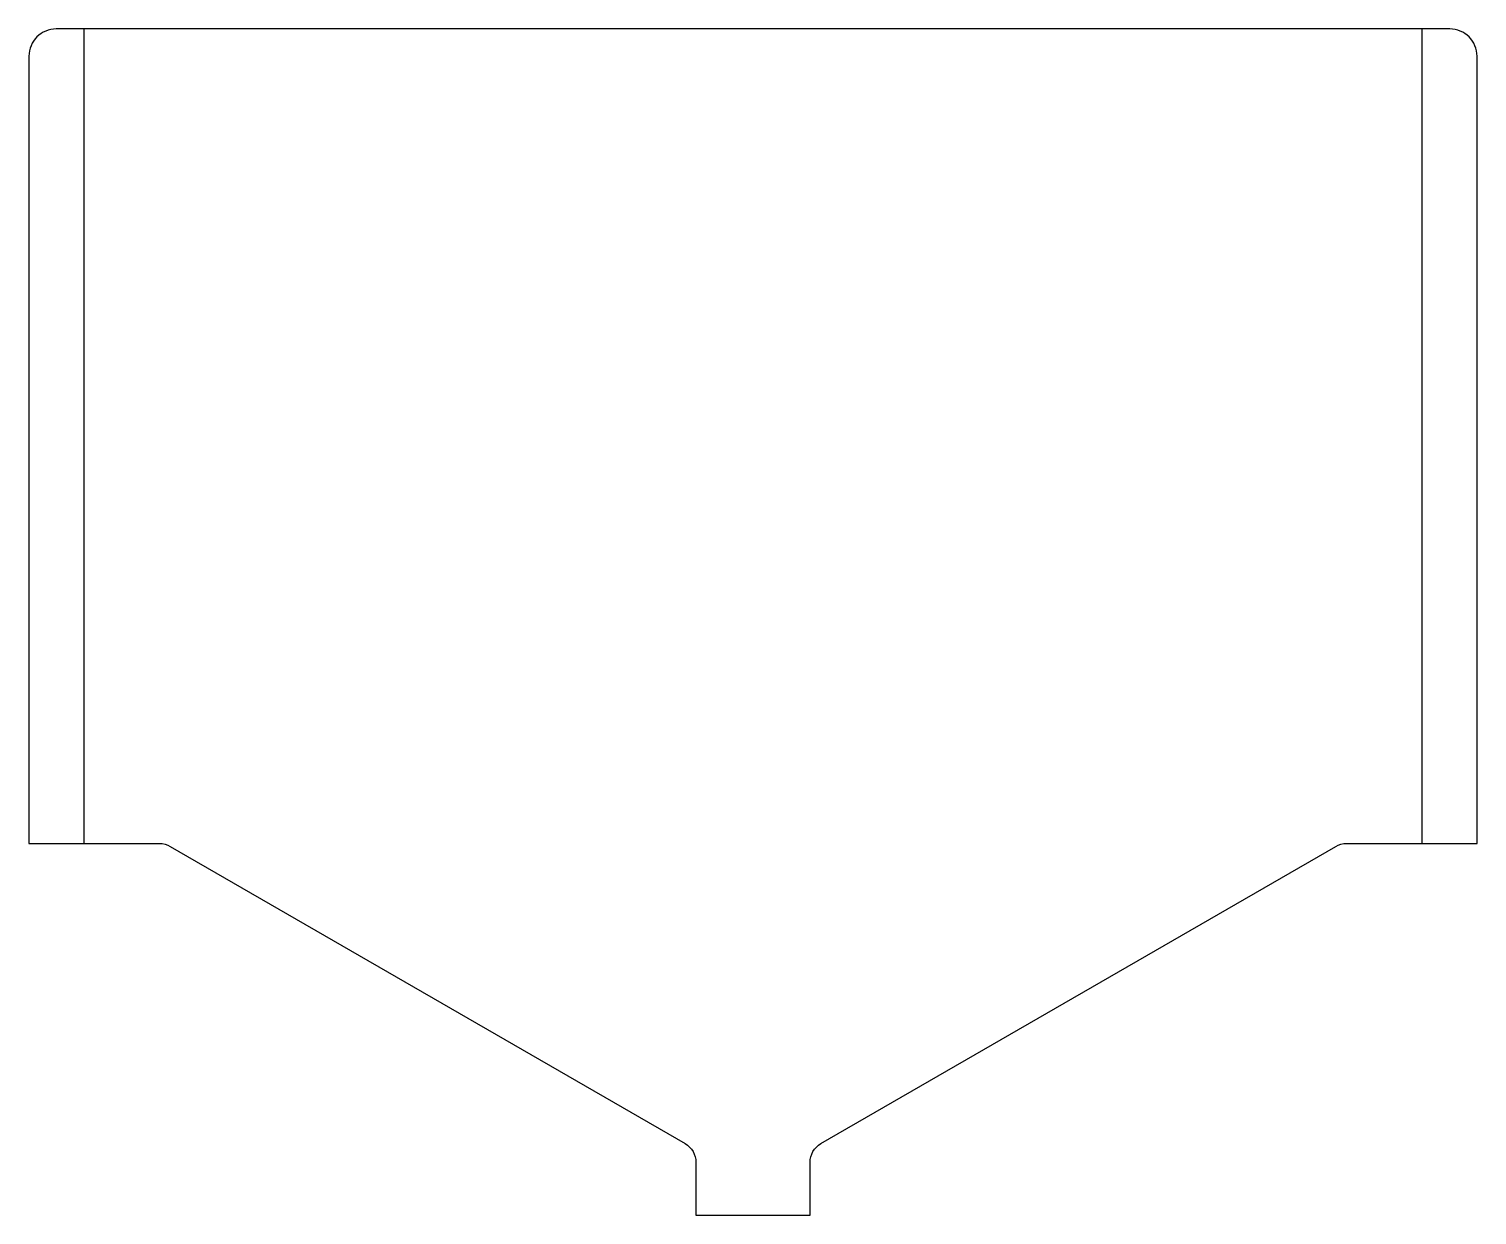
# Model space of a CAD drawing. Extents: x -133 to 133, y 20 to 238.
import ezdxf

# ---------------------------------------------------------------- set-up
doc = ezdxf.new("R2010")
doc.units = 0

msp = doc.modelspace()

# ---------------------------------------------------------------- linework, layer by layer
at = {"layer": '1'}
msp.add_lwpolyline([(133.36, 233.44, 0.414214), (128.36, 238.44), (-128.36, 238.44, 0.414214), (-133.36, 233.44), (-133.36, 88.44), (-109.32, 88.44, -0.131652), (-107.32, 87.9), (-12.5, 33.15, -0.267949), (-10.5, 29.69), (-10.5, 20), (10.5, 20), (10.5, 29.69, -0.267949), (12.5, 33.15), (107.32, 87.9, -0.131652), (109.32, 88.44), (133.36, 88.44)], format="xyb", close=True, dxfattribs=at)
at = {"layer": '2'}
for p, q in [((-123.18, 88.44), (-123.18, 238.44)), ((123.18, 238.44), (123.18, 88.44))]:
    msp.add_line(p, q, dxfattribs=at)

doc.saveas('drawing.dxf')
